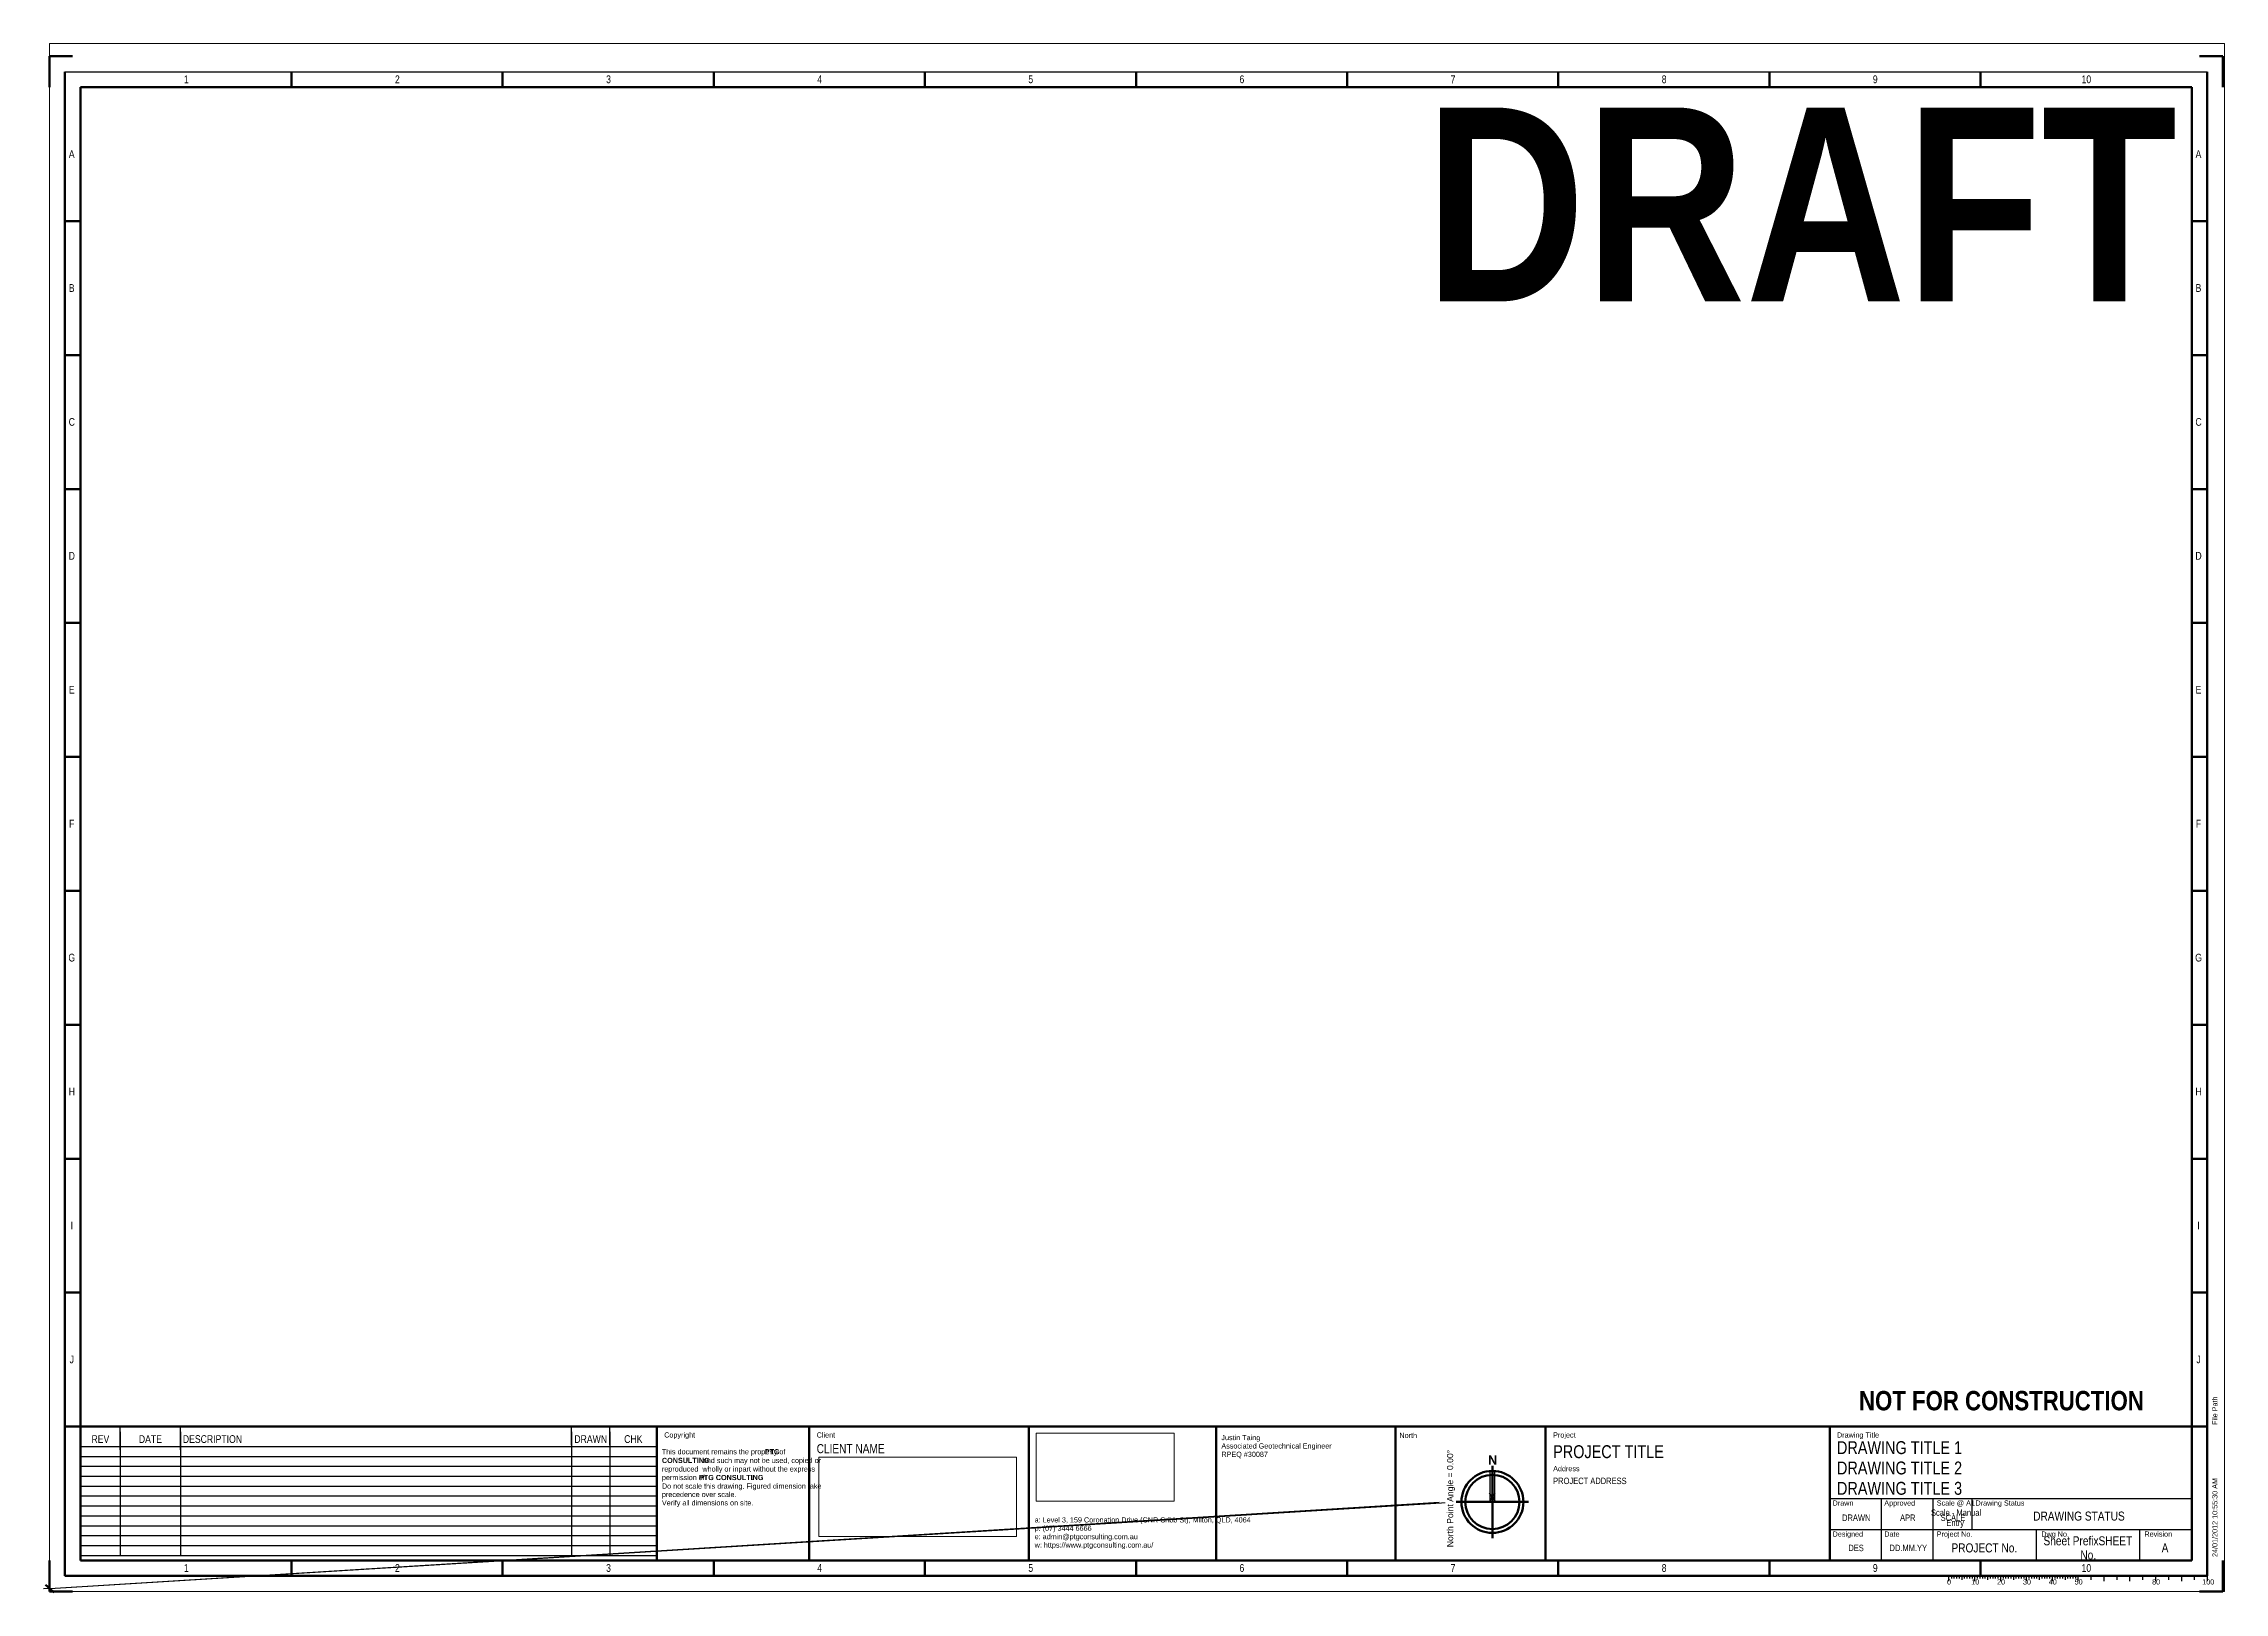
# Paper-space layout 'Layout1' of a CAD drawing. Header units: millimetres. Extents: x -2 to 842, y -1 to 598.
import ezdxf

# ---------------------------------------------------------------- set-up
doc = ezdxf.new("R2010")
doc.units = ezdxf.units.MM
doc.linetypes.add('Aligning Line', pattern=[3.2004, 1.6002, -1.6002])
for name, color, linetype, lineweight in [('A-ANNO-DIMS', 211, 'Continuous', 30), ('A-ANNO-DIMS-1', 211, 'Continuous', 30), ('A-ANNO-NOTE', 131, 'Continuous', 30), ('A-DETL', 90, 'Continuous', 30), ('G-ANNO-REFR', 1, 'Aligning Line', 18), ('G-ANNO-SCHD', 231, 'Continuous', 30), ('G-ANNO-TEXT', 231, 'Continuous', 30), ('G-ANNO-TTLB', 6, 'Continuous', 30)]:
    doc.layers.add(name, color=color, linetype=linetype, lineweight=lineweight)
doc.layers.add('G-ANNO-NPLT', color=191, linetype='Continuous', plot=False)
doc.styles.add('Arial', font='arial.ttf', dxfattribs={"width": 0.8, "height": 2})
doc.styles.add('Arial Narrow_B', font='ARIALNB.TTF', dxfattribs={"height": 7.5})
doc.styles.add('Arial Narrow_B_1', font='ARIALNB.TTF', dxfattribs={"height": 75})
doc.styles.add('Arial_1', font='arial.ttf', dxfattribs={"width": 0.8, "height": 3.5})
doc.styles.add('Arial_2', font='arial.ttf', dxfattribs={"width": 0.8, "height": 5})
doc.styles.add('Arial_3', font='arial.ttf', dxfattribs={"width": 0.8, "height": 2.5})
doc.styles.add('Arial_4', font='arial.ttf', dxfattribs={"width": 0.8, "height": 3})
doc.styles.add('Arial_5', font='arial.ttf', dxfattribs={"height": 2.38125})
doc.styles.add('Arial_B', font='arialbd.ttf', dxfattribs={"height": 3.5})
doc.styles.add('Arial_B_1', font='arialbd.ttf', dxfattribs={"width": 0.8, "height": 2})
doc.dimstyles.new('Linear', dxfattribs={"dimscale": 304.8, "dimtxt": 2.429493, "dimasz": 0.010417, "dimexe": 0.007812, "dimexo": 0.005208, "dimgap": 0.002604, "dimtad": 1, "dimdec": 0, "dimzin": 0, "dimdsep": 46, "dimtxsty": 'Arial_5', "dimblk1": 'OBLIQUE', "dimblk2": 'OBLIQUE', "dimsah": 1, "dimcen": 0.09, "dimazin": 0, "dimtfac": 1, "dimtdec": 4, "dimtmove": 2, "dimatfit": 1, "dimfxl": 1, "dimtvp": 1, "dimtfill": 1, "dimtolj": 1, "dimtzin": 0, "dimarcsym": 2})
picture_1 = doc.add_image_def('image1.png', size_in_pixel=(4000, 1967))
picture_2 = doc.add_image_def('image2.png', size_in_pixel=(267, 107))

# ---------------------------------------------------------------- blocks, each defined once
blk = doc.blocks.new('Nested - Std North Point - A1-2355660-PTG - Horizontal')
at = {"layer": 'A-ANNO-NOTE'}
blk.add_hatch(color=256, dxfattribs=at).paths.add_polyline_path([(-1, 12), (1, 12), (1, 0), (-1, 0)])
for p, q in [((-1, 12), (-1, 0)), ((1, 12), (-1, 12)), ((1, 0), (1, 12)), ((-1, 0), (1, 0))]:
    blk.add_line(p, q, dxfattribs=at)
at = {"layer": 'A-ANNO-NOTE', "lineweight": 90}
for p, q in [((0, 12), (0, 14)), ((0, -12), (0, 12)), ((-12, 0), (-14, 0)), ((-12, 0), (12, 0)), ((12, 0), (14, 0)), ((0, -12), (0, -14))]:
    blk.add_line(p, q, dxfattribs=at)
for radius in [12, 10.5]:
    blk.add_circle((0, 0), radius, dxfattribs=at)
at = {"layer": 'A-ANNO-NOTE', "lineweight": 50, "insert": (-1.66, 17.98), "char_height": 3.5, "width": 4.3291, "attachment_point": 1, "style": 'Arial_B'}
blk.add_mtext('\\fArial|b1|i0|c0|p34|;N', dxfattribs=at)
blk = doc.blocks.new('DIMBLOCK1-PTG - Horizontal')
at = {"layer": 'A-ANNO-DIMS-1'}
for p, q in [((558.26, 35.08), (557.13, 37.03)), ((558.26, 35.74), (557.13, 33.8)), ((558.26, 35.08), (558.26, 39.57)), ((558.26, 35.08), (559.38, 37.03)), ((558.26, 35.74), (559.38, 33.8)), ((558.26, 35.74), (558.26, 31.25)), ((0, 0), (537.65, 33.4)), ((0, 0), (542.67, 33.4)), ((0, 0), (-2.38, -0.14)), ((0, 0), (-2.38, -0.14))]:
    blk.add_line(p, q, dxfattribs=at)
at = {"layer": 'A-ANNO-DIMS-1', "lineweight": 50}
for q in [(-1.68, 1.49), (-1.68, 1.49), (1.68, -1.49), (1.68, -1.49)]:
    blk.add_line((0, 0), q, dxfattribs=at)
at = {"layer": 'A-ANNO-DIMS-1', "color": 0, "insert": (540.7, 15.98), "char_height": 2.3813, "width": 45.0764, "attachment_point": 1, "rotation": 90, "line_spacing_factor": 0.941778, "style": 'Arial_5', "bg_fill": 3, "box_fill_scale": 1.25, "bg_fill_color": 9, "bg_fill_true_color": 13158600, "bg_fill_transparency": 0}
blk.add_mtext('North Point Angle = 0.00°', dxfattribs=at)
blk = doc.blocks.new('_Oblique')
at = {"color": 0, "linetype": 'ByBlock', "lineweight": -2}
blk.add_line((-0.5, -0.5), (0.5, 0.5), dxfattribs=at)

psp = doc.layouts.get("Layout1")

# ---------------------------------------------------------------- linework, layer by layer
at = {"layer": 'A-DETL', "lineweight": 50}
for p, q in [((8.86, 592.87), (-0.14, 592.87)), ((-0.14, 592.87), (-0.14, 580.87)), ((840.86, 592.87), (831.86, 592.87)), ((840.86, 580.87), (840.86, 592.87)), ((-0.14, 10.87), (-0.14, -1.13)), ((840.86, 10.87), (840.86, -1.13)), ((-0.14, -1.13), (8.86, -1.13)), ((840.86, -1.13), (831.86, -1.13))]:
    psp.add_line(p, q, dxfattribs=at)
at = {"layer": 'G-ANNO-SCHD'}
for p, q in [((27.29, 60.59), (27.29, 54.84)), ((50.6, 60.59), (50.6, 54.84)), ((201.88, 60.59), (201.88, 54.84)), ((216.78, 60.59), (216.78, 54.84)), ((234.86, 54.84), (11.89, 54.84)), ((11.89, 54.84), (11.89, 12.68)), ((234.86, 51.01), (11.89, 51.01)), ((27.29, 54.84), (27.29, 12.68)), ((50.6, 54.84), (50.6, 12.68)), ((201.88, 54.84), (201.88, 12.68)), ((216.78, 54.84), (216.78, 12.68)), ((234.86, 54.84), (234.86, 12.68)), ((234.86, 47.18), (11.89, 47.18)), ((234.86, 43.34), (11.89, 43.34)), ((234.86, 39.51), (11.89, 39.51)), ((234.86, 35.68), (11.89, 35.68)), ((234.86, 31.84), (11.89, 31.84)), ((234.86, 28.01), (11.89, 28.01)), ((234.86, 24.18), (11.89, 24.18)), ((234.86, 20.34), (11.89, 20.34)), ((234.86, 16.51), (11.89, 16.51)), ((234.86, 12.68), (11.89, 12.68))]:
    psp.add_line(p, q, dxfattribs=at)
at = {"layer": 'G-ANNO-TTLB'}
for p, q in [((5.86, 586.87), (834.86, 586.87)), ((828.86, 580.87), (11.86, 580.87)), ((828.86, 10.87), (828.86, 580.87)), ((27.28, 53.66), (27.28, 62.67)), ((50.61, 53.66), (50.61, 62.67)), ((201.89, 55.48), (201.89, 62.67)), ((216.78, 55.48), (216.78, 62.67)), ((688.86, 34.87), (828.86, 34.87)), ((708.86, 22.87), (708.86, 34.87)), ((728.86, 22.87), (728.86, 34.87)), ((743.86, 22.87), (743.86, 34.87)), ((688.86, 22.87), (828.86, 22.87)), ((708.86, 10.87), (708.86, 22.87)), ((728.86, 10.87), (728.86, 22.87)), ((768.86, 10.87), (768.86, 22.87)), ((808.86, 10.87), (808.86, 22.87)), ((11.86, 10.87), (828.86, 10.87)), ((734.86, 2.87), (734.86, 4.87)), ((734.86, 4.87), (834.86, 4.87)), ((735.86, 4.87), (735.86, 3.87)), ((736.86, 4.87), (736.86, 3.87)), ((737.86, 4.87), (737.86, 3.87)), ((738.86, 4.87), (738.86, 3.87)), ((739.86, 4.87), (739.86, 3.37)), ((740.86, 4.87), (740.86, 3.87)), ((741.86, 4.87), (741.86, 3.87)), ((742.86, 4.87), (742.86, 3.87)), ((743.86, 4.87), (743.86, 3.87)), ((744.86, 4.87), (744.86, 2.87)), ((745.86, 4.87), (745.86, 3.87)), ((746.86, 4.87), (746.86, 3.87)), ((747.86, 4.87), (747.86, 3.87)), ((748.86, 4.87), (748.86, 3.87)), ((749.86, 4.87), (749.86, 3.37)), ((750.86, 4.87), (750.86, 3.87)), ((751.86, 4.87), (751.86, 3.87)), ((752.86, 4.87), (752.86, 3.87)), ((753.86, 4.87), (753.86, 3.87)), ((764.36, 4.87), (754.36, 4.87)), ((754.86, 4.87), (754.86, 2.87)), ((755.86, 4.87), (755.86, 3.87)), ((756.86, 4.87), (756.86, 3.87)), ((757.86, 4.87), (757.86, 3.87)), ((758.86, 4.87), (758.86, 3.87)), ((759.86, 4.87), (759.86, 3.37)), ((760.86, 4.87), (760.86, 3.87)), ((761.86, 4.87), (761.86, 3.87)), ((762.86, 4.87), (762.86, 3.87)), ((763.86, 4.87), (763.86, 3.87)), ((764.86, 4.87), (764.86, 2.87)), ((765.86, 4.87), (765.86, 3.87)), ((766.86, 4.87), (766.86, 3.87)), ((767.86, 4.87), (767.86, 3.87)), ((768.86, 4.87), (768.86, 3.87)), ((769.86, 4.87), (769.86, 3.37)), ((770.86, 4.87), (770.86, 3.87)), ((771.86, 4.87), (771.86, 3.87)), ((772.86, 4.87), (772.86, 3.87)), ((773.86, 4.87), (773.86, 3.87)), ((774.86, 4.87), (774.86, 2.87)), ((775.86, 4.87), (775.86, 3.87)), ((776.86, 4.87), (776.86, 3.87)), ((777.86, 4.87), (777.86, 3.87)), ((778.86, 4.87), (778.86, 3.87)), ((779.86, 4.87), (779.86, 3.37)), ((780.86, 4.87), (780.86, 3.87)), ((781.86, 4.87), (781.86, 3.87)), ((782.86, 4.87), (782.86, 3.87)), ((783.86, 4.87), (783.86, 3.87)), ((784.86, 4.87), (784.86, 2.87)), ((789.86, 4.87), (789.86, 3.37)), ((794.86, 4.87), (794.86, 2.87)), ((799.86, 4.87), (799.86, 3.37)), ((804.86, 4.87), (804.86, 2.87)), ((809.86, 4.87), (809.86, 3.37)), ((814.86, 4.87), (814.86, 2.87)), ((819.86, 4.87), (819.86, 3.37)), ((824.86, 4.87), (824.86, 2.87)), ((829.86, 4.87), (829.86, 3.37)), ((834.86, 4.87), (834.86, 2.87))]:
    psp.add_line(p, q, dxfattribs=at)
at = {"layer": 'G-ANNO-TTLB', "lineweight": 50}
for p, q in [((93.56, 580.87), (93.56, 586.87)), ((175.26, 580.87), (175.26, 586.87)), ((256.96, 580.87), (256.96, 586.87)), ((338.66, 580.87), (338.66, 586.87)), ((420.36, 580.87), (420.36, 586.87)), ((502.06, 580.87), (502.06, 586.87)), ((583.76, 580.87), (583.76, 586.87)), ((665.46, 580.87), (665.46, 586.87)), ((747.16, 580.87), (747.16, 586.87)), ((834.86, 586.87), (834.86, 4.87)), ((11.86, 529.05), (5.86, 529.05)), ((834.86, 529.05), (828.86, 529.05)), ((11.86, 477.23), (5.86, 477.23)), ((834.86, 477.23), (828.86, 477.23)), ((11.86, 425.41), (5.86, 425.41)), ((834.86, 425.41), (828.86, 425.41)), ((11.86, 373.6), (5.86, 373.6)), ((834.86, 373.6), (828.86, 373.6)), ((11.86, 321.78), (5.86, 321.78)), ((834.86, 321.78), (828.86, 321.78)), ((11.86, 269.96), (5.86, 269.96)), ((834.86, 269.96), (828.86, 269.96)), ((11.86, 218.14), (5.86, 218.14)), ((834.86, 218.14), (828.86, 218.14)), ((11.86, 166.32), (5.86, 166.32)), ((834.86, 166.32), (828.86, 166.32)), ((11.86, 114.51), (5.86, 114.51)), ((834.86, 114.51), (828.86, 114.51)), ((234.86, 62.67), (234.86, 10.87)), ((293.86, 62.67), (293.86, 10.87)), ((378.86, 62.67), (378.86, 10.87)), ((451.36, 62.67), (451.36, 10.87)), ((578.86, 62.67), (578.86, 10.87)), ((688.86, 62.67), (688.86, 10.87)), ((834.86, 62.69), (828.86, 62.69)), ((583.76, 4.87), (583.76, 10.87)), ((665.46, 4.87), (665.46, 10.87)), ((747.16, 4.87), (747.16, 10.87))]:
    psp.add_line(p, q, dxfattribs=at)
at = {"layer": 'G-ANNO-TTLB', "lineweight": 120}
for p, q in [((11.86, 580.87), (11.86, 10.87)), ((11.86, 580.87), (828.86, 580.87)), ((828.86, 580.87), (828.86, 10.87)), ((11.86, 62.67), (828.86, 62.67)), ((828.86, 10.87), (11.86, 10.87))]:
    psp.add_line(p, q, dxfattribs=at)

# ---------------------------------------------------------------- block references
at = {"layer": 'A-ANNO-NOTE', "lineweight": 50}
psp.add_blockref('Nested - Std North Point - A1-2355660-PTG - Horizontal', (558.26, 33.5), dxfattribs=at)

# ---------------------------------------------------------------- texts
at = {"layer": 'G-ANNO-NPLT', "lineweight": 50, "char_height": 2, "attachment_point": 1, "rotation": 90, "style": 'Arial'}
for s, insert, width in [('File Path', (836.83, 63.3), 10.9671), ('24/01/2012 10:55:30 AM', (836.83, 12.2), 30.2717)]:
    psp.add_mtext(s, dxfattribs=dict(at, insert=insert, width=width))
at = {"layer": 'G-ANNO-NPLT', "lineweight": 50, "attachment_point": 1}
for s, insert, char_height, width, style in [('CLIENT NAME', (296.77, 55.87), 3.5, 32.1958, 'Arial_1'), ('PROJECT TITLE', (581.77, 55.45), 5, 52.719, 'Arial_2'), ('DRAWING TITLE 1', (691.6, 57.01), 5, 59.7738, 'Arial_2'), ('PROJECT ADDRESS', (581.77, 42.9), 2.5, 33.0937, 'Arial_3'), ('DRAWING TITLE 2', (691.6, 49.14), 5, 59.7738, 'Arial_2'), ('DRAWING TITLE 3', (691.6, 41.27), 5, 59.7738, 'Arial_2'), ('DRAWN', (693.57, 28.65), 2.5, 12.8911, 'Arial_3'), ('APR', (716.02, 28.65), 2.5, 6.9266, 'Arial_3'), ('Scale - Manual', (727.99, 30.63), 2.5, 22.2548, 'Arial_3'), ('SCALE', (731.71, 28.65), 2.5, 11.0312, 'Arial_3'), ('Entry', (733.97, 26.66), 2.5, 7.7603, 'Arial_3'), ('DRAWING STATUS', (767.53, 29.78), 3.5, 43.6759, 'Arial_1'), ('DES', (696.02, 16.96), 2.5, 6.9266, 'Arial_3'), ('DD.MM.YY', (711.93, 16.96), 2.5, 16.8034, 'Arial_3'), ('PROJECT No.', (735.92, 17.47), 3.5, 31.2337, 'Arial_1'), ('Sheet PrefixSHEET', (771.52, 20.21), 3.5, 42.2008, 'Arial_1'), ('A', (817.25, 17.47), 3.5, 3.2067, 'Arial_1'), ('No.', (785.8, 14.72), 3.5, 7.5038, 'Arial_1')]:
    psp.add_mtext(s, dxfattribs=dict(at, insert=insert, char_height=char_height, width=width, style=style))
at = {"layer": 'G-ANNO-SCHD', "char_height": 3, "line_spacing_factor": 0.941778, "style": 'Arial_4'}
for s, insert, width, attachment_point in [('REV', (19.59, 59.33), 8.1533, 2), ('DATE', (38.95, 59.33), 10.5773, 2), ('DESCRIPTION', (51.5, 59.33), 27.1042, 1), ('DRAWN', (209.33, 59.33), 14.9844, 2), ('CHK', (225.82, 59.33), 8.3737, 2)]:
    psp.add_mtext(s, dxfattribs=dict(at, insert=insert, width=width, attachment_point=attachment_point))
at = {"layer": 'G-ANNO-TEXT', "color": 7, "lineweight": 50, "attachment_point": 1}
for s, insert, char_height, width, style in [('1', (51.89, 585.45), 3, 2.3089, 'Arial_4'), ('2', (133.59, 585.45), 3, 2.3089, 'Arial_4'), ('3', (215.29, 585.45), 3, 2.3089, 'Arial_4'), ('4', (296.99, 585.45), 3, 2.3089, 'Arial_4'), ('5', (378.69, 585.45), 3, 2.3089, 'Arial_4'), ('6', (460.39, 585.45), 3, 2.3089, 'Arial_4'), ('7', (542.09, 585.45), 3, 2.3089, 'Arial_4'), ('8', (623.79, 585.45), 3, 2.3089, 'Arial_4'), ('9', (705.49, 585.45), 3, 2.3089, 'Arial_4'), ('10', (786.24, 585.45), 3, 4.6177, 'Arial_4'), ('A', (7.37, 556.52), 3, 2.7578, 'Arial_4'), ('A', (830.37, 556.52), 3, 2.7578, 'Arial_4'), ('B', (7.37, 504.7), 3, 2.7578, 'Arial_4'), ('B', (830.37, 504.7), 3, 2.7578, 'Arial_4'), ('C', (7.32, 452.89), 3, 2.9502, 'Arial_4'), ('C', (830.32, 452.89), 3, 2.9502, 'Arial_4'), ('D', (7.32, 401.07), 3, 2.9502, 'Arial_4'), ('D', (830.32, 401.07), 3, 2.9502, 'Arial_4'), ('E', (7.37, 349.25), 3, 2.7578, 'Arial_4'), ('E', (830.37, 349.25), 3, 2.7578, 'Arial_4'), ('F', (7.47, 297.43), 3, 2.5013, 'Arial_4'), ('F', (830.47, 297.43), 3, 2.5013, 'Arial_4'), ('G', (7.21, 245.61), 3, 3.2067, 'Arial_4'), ('G', (830.21, 245.61), 3, 3.2067, 'Arial_4'), ('H', (7.32, 193.8), 3, 2.9502, 'Arial_4'), ('H', (830.32, 193.8), 3, 2.9502, 'Arial_4'), ('I', (8.06, 141.98), 3, 1.1544, 'Arial_4'), ('I', (831.06, 141.98), 3, 1.1544, 'Arial_4'), ('J', (7.69, 90.16), 3, 2.0523, 'Arial_4'), ('J', (830.69, 90.16), 3, 2.0523, 'Arial_4'), ('Copyright', (237.77, 60.41), 2, 11.8008, 'Arial'), ('Client', (296.77, 60.41), 2, 7.119, 'Arial'), ('North', (522.27, 60.25), 2, 6.7342, 'Arial'), ('Project', (581.77, 60.41), 2, 8.6582, 'Arial'), ('Drawing Title', (691.6, 60.41), 2, 16.0338, 'Arial'), ('Address', (581.77, 47.38), 2, 10.1975, 'Arial'), ('Drawn', (689.91, 34.08), 2, 7.8245, 'Arial'), ('Approved', (709.91, 34.08), 2, 11.9291, 'Arial'), ('Scale @ A1', (730.21, 34.08), 2, 14.751, 'Arial'), ('Drawing Status', (745.21, 34.08), 2, 18.6633, 'Arial'), ('a: Level 3, 159 Coronation Drive (CNR Cribb St), Milton, QLD, 4064', (381.13, 27.56), 2, 82.9907, 'Arial'), ('w: https://www.ptgconsulting.com.au/', (381.13, 17.84), 2, 45.151, 'Arial'), ('e: admin@ptgconsulting.com.au', (381.13, 21.08), 2, 39.7637, 'Arial'), ('p: (07) 3444 6666', (381.13, 24.32), 2, 21.8059, 'Arial'), ('Designed', (689.91, 22.07), 2, 11.7367, 'Arial'), ('Date', (709.91, 22.07), 2, 5.8363, 'Arial'), ('Project No.', (730.21, 22.07), 2, 13.7249, 'Arial'), ('Dwg No.', (770.66, 22.07), 2, 10.454, 'Arial'), ('Revision', (810.59, 22.07), 2, 10.7747, 'Arial'), ('8', (623.79, 9.45), 3, 2.3089, 'Arial_4'), ('9', (705.49, 9.45), 3, 2.3089, 'Arial_4'), ('10', (786.24, 9.45), 3, 4.6177, 'Arial_4'), ('0', (734.2, 3.56), 2, 1.5392, 'Arial'), ('10', (743.56, 3.56), 2, 3.0785, 'Arial'), ('20', (753.56, 3.56), 2, 3.0785, 'Arial'), ('30', (763.56, 3.56), 2, 3.0785, 'Arial'), ('40', (773.56, 3.56), 2, 3.0785, 'Arial'), ('50', (783.56, 3.56), 2, 3.0785, 'Arial'), ('80', (813.56, 3.56), 2, 3.0785, 'Arial'), ('100', (832.93, 3.56), 2, 4.6177, 'Arial')]:
    psp.add_mtext(s, dxfattribs=dict(at, insert=insert, char_height=char_height, width=width, style=style))
at = {"layer": 'G-ANNO-TEXT', "color": 9, "lineweight": 70, "insert": (532.23, 573.03), "char_height": 75, "width": 352.6623, "attachment_point": 1, "style": 'Arial Narrow_B_1'}
psp.add_mtext('DRAFT', dxfattribs=at)
at = {"layer": 'G-ANNO-TEXT', "color": 1, "lineweight": 70, "insert": (700.12, 76.45), "char_height": 7.5, "width": 132.5991, "attachment_point": 1, "style": 'Arial Narrow_B'}
psp.add_mtext('NOT FOR CONSTRUCTION', dxfattribs=at)

# ---------------------------------------------------------------- pictures from other files: only their frames are drawn
at = {"layer": 'G-ANNO-REFR'}
image = psp.add_image(picture_1, insert=(381.7, 33.85), size_in_units=(53.41, 26.26), dxfattribs=at)
image.dxf.flags = 7
image = psp.add_image(picture_2, insert=(297.61, 20.14), size_in_units=(76.51, 30.66), dxfattribs=at)
image.dxf.flags = 7

# ---------------------------------------------------------------- viewports
at = {"layer": 'G-ANNO-NPLT'}
psp.add_viewport(center=(420.69, 298.31), size=(841.66, 598.8852), view_center_point=(420.69, 298.31), view_height=598.8852, dxfattribs=at)

# ---------------------------------------------------------------- next in the draw order: dimensions: what is measured, and where the dimension line sits
at = {"layer": 'A-ANNO-DIMS'}
dim = psp.add_angular_dim_3p(base=(558.2566207, 33.49623301), center=(558.2566207, 33.49623301), p1=(544.2566207, 33.49623301), p2=(539.23536122, 33.49623301), dimstyle='Linear', override={"dimpost": '<>', "dimfxl": 5.021259}, dxfattribs=at)
dim.commit()
dim.dimension.update_dxf_attribs({"geometry": 'DIMBLOCK1-PTG - Horizontal', "text_midpoint": (542.2909069, 38.51987725), "dimtype": 165, "text_rotation": 90})

# ---------------------------------------------------------------- next in the draw order: linework, layer by layer
at = {"layer": 'G-ANNO-TTLB', "lineweight": 50}
for p, q in [((5.86, 586.87), (5.86, 4.87)), ((11.86, 62.69), (5.86, 62.69)), ((520.73, 62.67), (520.73, 10.87)), ((93.56, 4.87), (93.56, 10.87)), ((175.26, 4.87), (175.26, 10.87)), ((256.96, 4.87), (256.96, 10.87)), ((338.66, 4.87), (338.66, 10.87)), ((420.36, 4.87), (420.36, 10.87)), ((502.06, 4.87), (502.06, 10.87)), ((834.86, 4.87), (5.86, 4.87))]:
    psp.add_line(p, q, dxfattribs=at)

# ---------------------------------------------------------------- next in the draw order: texts
at = {"layer": 'G-ANNO-TEXT', "color": 7, "lineweight": 50, "attachment_point": 1}
for s, insert, char_height, width, style in [('Justin Taing', (453.39, 59.41), 2, 15.0076, 'Arial'), ('This document remains the property of ', (236.89, 53.94), 2, 48.2295, 'Arial'), (' and such may not be used, copied or ', (251.92, 50.57), 2, 47.011, 'Arial'), ('PTG ', (276.68, 53.94), 2, 6.4776, 'Arial_B_1'), ('Associated Geotechnical Engineer', (453.39, 56.17), 2, 42.5215, 'Arial'), ('RPEQ #30087', (453.39, 52.93), 2, 17.8295, 'Arial'), ('CONSULTING', (236.89, 50.57), 2, 18.2143, 'Arial_B_1'), ('reproduced  wholly or inpart without the express  ', (236.89, 47.26), 2, 60.0945, 'Arial'), ('permission of ', (236.89, 43.95), 2, 17.3806, 'Arial'), ('PTG CONSULTING', (251.23, 43.95), 2, 24.692, 'Arial_B_1'), ('.', (271.6, 43.95), 2, 0.7696, 'Arial'), ('Verify all dimensions on site. ', (236.89, 34.16), 2, 36.108, 'Arial'), ('precedence over scale.', (236.89, 37.4), 2, 28.7966, 'Arial'), ('Do not scale this drawing. Figured dimension take ', (236.89, 40.64), 2, 62.0827, 'Arial'), ('1', (51.89, 9.45), 3, 2.3089, 'Arial_4'), ('2', (133.59, 9.45), 3, 2.3089, 'Arial_4'), ('3', (215.29, 9.45), 3, 2.3089, 'Arial_4'), ('4', (296.99, 9.45), 3, 2.3089, 'Arial_4'), ('5', (378.69, 9.45), 3, 2.3089, 'Arial_4'), ('6', (460.39, 9.45), 3, 2.3089, 'Arial_4'), ('7', (542.09, 9.45), 3, 2.3089, 'Arial_4')]:
    psp.add_mtext(s, dxfattribs=dict(at, insert=insert, char_height=char_height, width=width, style=style))

doc.saveas('drawing.dxf')
